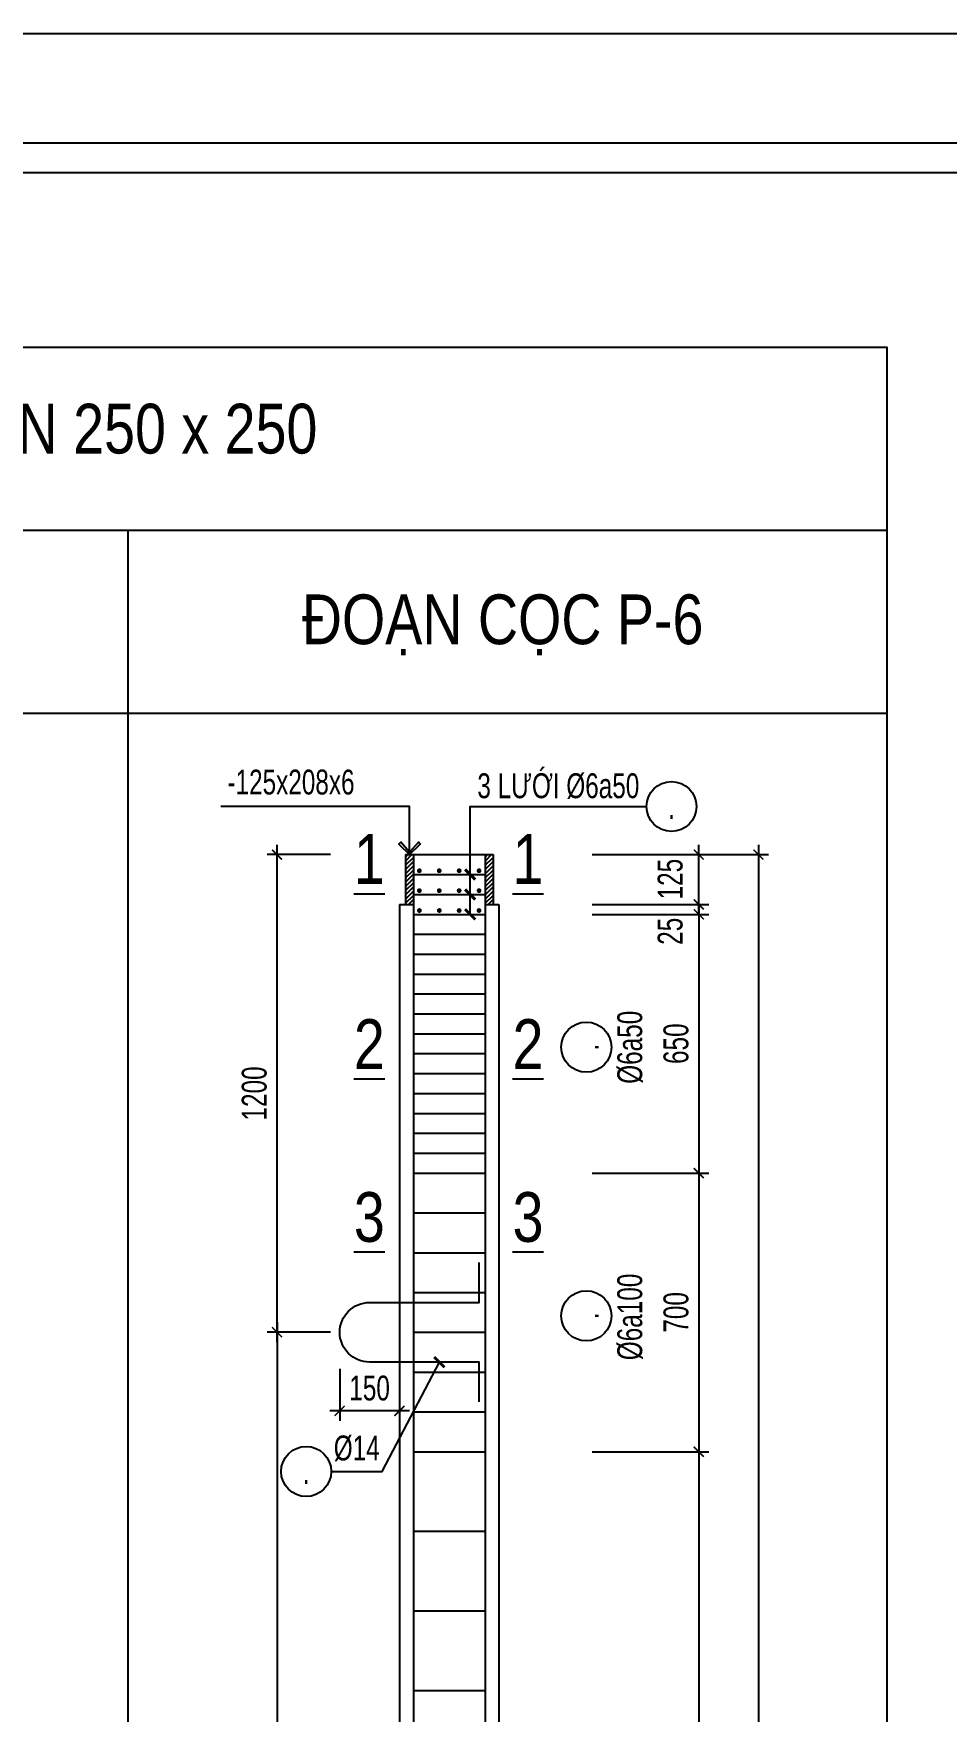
# Model space of a CAD drawing. Extents: x -24357 to 91799, y -17201 to -2351.
# Drawn here: x 12468 to 14761, y -6567 to -2351 of the extents above; entities that cross this region are included whole.
import ezdxf
from ezdxf.enums import TextEntityAlignment as Align

# ---------------------------------------------------------------- set-up
doc = ezdxf.new("R2010")
doc.units = 0
doc.header["$LTSCALE"] = 500
doc.header["$MEASUREMENT"] = 0
doc.header["$PDMODE"] = 3
doc.layers.get('0').update_dxf_attribs({"linetype": 'CONTINUOUS'})
doc.layers.get('DEFPOINTS').update_dxf_attribs({"linetype": 'CONTINUOUS'})
for name, color, linetype in [('CDC-KHUNGTEN', 7, 'CONTINUOUS'), ('CDC.02.DIM', 1, 'CONTINUOUS'), ('CDC.03.BORDER', 3, 'CONTINUOUS'), ('CDC.05.STEEL', 4, 'CONTINUOUS'), ('CDC.06.TEXT', 2, 'CONTINUOUS'), ('CDC.10.HATCH', 251, 'CONTINUOUS'), ('CDC.11.NOTE', 8, 'CONTINUOUS'), ('CDC.15.NOPLOT', 87, 'CONTINUOUS')]:
    doc.layers.add(name, color=color, linetype=linetype)
doc.styles.add('ARIAL', font='arial.ttf', dxfattribs={"width": 0.7})
doc.dimstyles.new('DIM25', dxfattribs={"dimscale": 25, "dimtxt": 2.5, "dimasz": 1, "dimexe": 1, "dimexo": 0, "dimgap": 1, "dimtad": 1, "dimdec": 0, "dimzin": 0, "dimdsep": 46, "dimtxsty": 'ARIAL', "dimblk": 'ARCHTICK', "dimcen": 0, "dimdle": 1, "dimclrd": 1, "dimclre": 1, "dimclrt": 2, "dimadec": 0, "dimazin": 0, "dimtfac": 1, "dimtdec": 0, "dimtix": 1, "dimtmove": 2, "dimatfit": 3, "dimldrblk": 'ARCHTICK', "dimfxl": 1, "dimtolj": 1, "dimtzin": 0, "dimarcsym": 0})

# ---------------------------------------------------------------- blocks, each defined once
blk = doc.blocks.new('_ArchTick')
at = {"color": 0, "linetype": 'ByBlock', "const_width": 0.15}
blk.add_lwpolyline([(-0.5, -0.5), (0.5, 0.5)], dxfattribs=at)
blk = doc.blocks.new('*D146')
at = {"layer": 'CDC.02.DIM', "color": 1, "lineweight": -2, "transparency": 16777216}
for p, q in [((14138.9, -4539.2), (14138.9, -5239.2)), ((13871.6, -4564.2), (14163.9, -4564.2)), ((13871.6, -5214.2), (14163.9, -5214.2))]:
    blk.add_line(p, q, dxfattribs=at)
at = {"layer": 'DEFPOINTS', "color": 0, "transparency": 16777216}
for p in [(13871.6, -4564.2), (13871.6, -5214.2), (14138.9, -5214.2)]:
    blk.add_point(p, dxfattribs=at)
at = {"layer": 'CDC.02.DIM', "color": 1, "lineweight": -2, "transparency": 16777216, "xscale": 25, "yscale": 25, "zscale": 25}
for p, rotation in [((14138.9, -4564.2), 90), ((14138.9, -5214.2), 270)]:
    blk.add_blockref('_ArchTick', p, dxfattribs=dict(at, rotation=rotation))
at = {"layer": 'CDC.02.DIM', "color": 2, "transparency": 16777216, "insert": (14082, -4889.2), "char_height": 62.5, "attachment_point": 5, "rotation": 90, "style": 'ARIAL'}
blk.add_mtext('\\A1;650', dxfattribs=at)
blk = doc.blocks.new('*D147')
at = {"layer": 'CDC.02.DIM', "color": 1, "lineweight": -2, "transparency": 16777216}
for p, q in [((13871.6, -5214.2), (14163.9, -5214.2)), ((14138.9, -5189.2), (14138.9, -5939.2)), ((13871.6, -5914.2), (14163.9, -5914.2))]:
    blk.add_line(p, q, dxfattribs=at)
at = {"layer": 'DEFPOINTS', "color": 0, "transparency": 16777216}
for p in [(13871.6, -5214.2), (13871.6, -5914.2), (14138.9, -5914.2)]:
    blk.add_point(p, dxfattribs=at)
at = {"layer": 'CDC.02.DIM', "color": 1, "lineweight": -2, "transparency": 16777216, "xscale": 25, "yscale": 25, "zscale": 25}
for p, rotation in [((14138.9, -5214.2), 90), ((14138.9, -5914.2), 270)]:
    blk.add_blockref('_ArchTick', p, dxfattribs=dict(at, rotation=rotation))
at = {"layer": 'CDC.02.DIM', "color": 2, "transparency": 16777216, "insert": (14082, -5564.2), "char_height": 62.5, "attachment_point": 5, "rotation": 90, "style": 'ARIAL'}
blk.add_mtext('\\A1;700', dxfattribs=at)
blk = doc.blocks.new('*D148')
at = {"layer": 'CDC.02.DIM', "color": 1, "lineweight": -2, "transparency": 16777216}
for p, q in [((13871.6, -4414.2), (14163.9, -4414.2)), ((14138.9, -4564.2), (14138.9, -4389.2)), ((13871.6, -4539.2), (14163.9, -4539.2))]:
    blk.add_line(p, q, dxfattribs=at)
at = {"layer": 'DEFPOINTS', "color": 0, "transparency": 16777216}
for p in [(13871.6, -4414.2), (14138.9, -4414.2), (13871.6, -4539.2)]:
    blk.add_point(p, dxfattribs=at)
at = {"layer": 'CDC.02.DIM', "color": 1, "lineweight": -2, "transparency": 16777216, "xscale": 25, "yscale": 25, "zscale": 25}
for p, rotation in [((14138.9, -4414.2), 90), ((14138.9, -4539.2), 270)]:
    blk.add_blockref('_ArchTick', p, dxfattribs=dict(at, rotation=rotation))
at = {"layer": 'CDC.02.DIM', "color": 2, "transparency": 16777216, "insert": (14067.4, -4475.7), "char_height": 62.5, "attachment_point": 5, "rotation": 90, "style": 'ARIAL'}
blk.add_mtext('\\A1;125', dxfattribs=at)
blk = doc.blocks.new('*D149')
at = {"layer": 'CDC.02.DIM', "color": 1, "lineweight": -2, "transparency": 16777216}
for p, q in [((14138.9, -5889.2), (14138.9, -8939.2)), ((13871.6, -5914.2), (14163.9, -5914.2)), ((13871.6, -8914.2), (14163.9, -8914.2))]:
    blk.add_line(p, q, dxfattribs=at)
at = {"layer": 'DEFPOINTS', "color": 0, "transparency": 16777216}
for p in [(13871.6, -5914.2), (13871.6, -8914.2), (14138.9, -8914.2)]:
    blk.add_point(p, dxfattribs=at)
at = {"layer": 'CDC.02.DIM', "color": 1, "lineweight": -2, "transparency": 16777216, "xscale": 25, "yscale": 25, "zscale": 25}
for p, rotation in [((14138.9, -5914.2), 90), ((14138.9, -8914.2), 270)]:
    blk.add_blockref('_ArchTick', p, dxfattribs=dict(at, rotation=rotation))
at = {"layer": 'CDC.02.DIM', "color": 2, "transparency": 16777216, "insert": (14082, -7414.2), "char_height": 62.5, "attachment_point": 5, "rotation": 90, "style": 'ARIAL'}
blk.add_mtext('\\A1;3000', dxfattribs=at)
blk = doc.blocks.new('*D150')
at = {"layer": 'CDC.02.DIM', "color": 1, "lineweight": -2, "transparency": 16777216}
for p, q in [((13871.6, -4414.2), (14313.8, -4414.2)), ((14288.8, -4389.2), (14288.8, -10439.2)), ((13871.6, -10414.2), (14313.8, -10414.2))]:
    blk.add_line(p, q, dxfattribs=at)
at = {"layer": 'DEFPOINTS', "color": 0, "transparency": 16777216}
for p in [(13871.6, -4414.2), (13871.6, -10414.2), (14288.8, -10414.2)]:
    blk.add_point(p, dxfattribs=at)
at = {"layer": 'CDC.02.DIM', "color": 1, "lineweight": -2, "transparency": 16777216, "xscale": 25, "yscale": 25, "zscale": 25}
for p, rotation in [((14288.8, -4414.2), 90), ((14288.8, -10414.2), 270)]:
    blk.add_blockref('_ArchTick', p, dxfattribs=dict(at, rotation=rotation))
at = {"layer": 'CDC.02.DIM', "color": 2, "transparency": 16777216, "insert": (14231.9, -7414.2), "char_height": 62.5, "attachment_point": 5, "rotation": 90, "style": 'ARIAL'}
blk.add_mtext('\\A1;6000', dxfattribs=at)
blk = doc.blocks.new('*D151')
at = {"layer": 'CDC.02.DIM', "color": 1, "lineweight": -2, "transparency": 16777216}
for p, q in [((13213.8, -4414.2), (13054.5, -4414.2)), ((13079.5, -5639.2), (13079.5, -4389.2)), ((13213.8, -5614.2), (13054.5, -5614.2))]:
    blk.add_line(p, q, dxfattribs=at)
at = {"layer": 'DEFPOINTS', "color": 0, "transparency": 16777216}
for p in [(13079.5, -4414.2), (13213.8, -4414.2), (13213.8, -5614.2)]:
    blk.add_point(p, dxfattribs=at)
at = {"layer": 'CDC.02.DIM', "color": 1, "lineweight": -2, "transparency": 16777216, "xscale": 25, "yscale": 25, "zscale": 25}
for p, rotation in [((13079.5, -4414.2), 90), ((13079.5, -5614.2), 270)]:
    blk.add_blockref('_ArchTick', p, dxfattribs=dict(at, rotation=rotation))
at = {"layer": 'CDC.02.DIM', "color": 2, "transparency": 16777216, "insert": (13022.6, -5014.2), "char_height": 62.5, "attachment_point": 5, "rotation": 90, "style": 'ARIAL'}
blk.add_mtext('\\A1;1200', dxfattribs=at)
blk = doc.blocks.new('*D152')
at = {"layer": 'CDC.02.DIM', "color": 1, "lineweight": -2, "transparency": 16777216}
for p, q in [((13079.5, -5589.2), (13079.5, -9239.2)), ((13213.8, -5614.2), (13054.5, -5614.2)), ((13213.8, -9214.2), (13054.5, -9214.2))]:
    blk.add_line(p, q, dxfattribs=at)
at = {"layer": 'DEFPOINTS', "color": 0, "transparency": 16777216}
for p in [(13213.8, -5614.2), (13079.5, -9214.2), (13213.8, -9214.2)]:
    blk.add_point(p, dxfattribs=at)
at = {"layer": 'CDC.02.DIM', "color": 1, "lineweight": -2, "transparency": 16777216, "xscale": 25, "yscale": 25, "zscale": 25}
for p, rotation in [((13079.5, -5614.2), 90), ((13079.5, -9214.2), 270)]:
    blk.add_blockref('_ArchTick', p, dxfattribs=dict(at, rotation=rotation))
at = {"layer": 'CDC.02.DIM', "color": 2, "transparency": 16777216, "insert": (13022.6, -7414.2), "char_height": 62.5, "attachment_point": 5, "rotation": 90, "style": 'ARIAL'}
blk.add_mtext('\\A1;3600', dxfattribs=at)
blk = doc.blocks.new('*D145')
at = {"layer": 'CDC.02.DIM', "color": 1, "lineweight": -2, "transparency": 16777216}
for p, q in [((13871.6, -4539.2), (14163.9, -4539.2)), ((14138.9, -4539.2), (14138.9, -4514.2)), ((14138.9, -4539.2), (14138.9, -4564.2)), ((13871.6, -4564.2), (14163.9, -4564.2)), ((14138.9, -4564.2), (14138.9, -4589.2))]:
    blk.add_line(p, q, dxfattribs=at)
at = {"layer": 'DEFPOINTS', "color": 0, "transparency": 16777216}
for p in [(13871.6, -4539.2), (13871.6, -4564.2), (14138.9, -4564.2)]:
    blk.add_point(p, dxfattribs=at)
at = {"layer": 'CDC.02.DIM', "color": 1, "lineweight": -2, "transparency": 16777216, "xscale": 25, "yscale": 25, "zscale": 25}
for p, rotation in [((14138.9, -4539.2), 270), ((14138.9, -4564.2), 90)]:
    blk.add_blockref('_ArchTick', p, dxfattribs=dict(at, rotation=rotation))
at = {"layer": 'CDC.02.DIM', "color": 2, "transparency": 16777216, "insert": (14067.4, -4606.8), "char_height": 62.5, "attachment_point": 5, "rotation": 90, "style": 'ARIAL'}
blk.add_mtext('\\A1;25', dxfattribs=at)
blk = doc.blocks.new('KHUNG A1')
at = {"layer": 'CDC-KHUNGTEN'}
blk.add_lwpolyline([(10366.22, 712.17), (10366.22, 1278.17), (9655.22, 1278.17), (9655.22, 712.17)], close=True, dxfattribs=at)
at = {"layer": 'CDC.10.HATCH', "color": 8}
blk.add_lwpolyline([(9652.22, 709.17), (10447.22, 709.17), (10447.22, 1281.17), (9652.22, 1281.17)], close=True, dxfattribs=at)
at = {"layer": 'DEFPOINTS', "color": 1}
blk.add_lwpolyline([(9617.22, 698.17), (9617.22, 1292.17), (10458.22, 1292.17), (10458.22, 698.17), (9617.22, 698.17)], close=True, dxfattribs=at)
blk = doc.blocks.new('*D631')
at = {"layer": 'CDC.15.NOPLOT', "color": 1, "lineweight": -2, "transparency": 16777216}
for p, q in [((13237.1, -5706.4), (13237.1, -5836.6)), ((13387.1, -5706.4), (13387.1, -5836.6)), ((13412.1, -5811.6), (13212.1, -5811.6))]:
    blk.add_line(p, q, dxfattribs=at)
at = {"layer": 'DEFPOINTS', "color": 0, "transparency": 16777216}
for p in [(13237.1, -5706.4), (13387.1, -5706.4), (13237.1, -5811.6)]:
    blk.add_point(p, dxfattribs=at)
at = {"layer": 'CDC.15.NOPLOT', "color": 1, "lineweight": -2, "transparency": 16777216, "xscale": 25, "yscale": 25, "zscale": 25, "rotation": 180}
blk.add_blockref('_ArchTick', (13237.1, -5811.6), dxfattribs=at)
at = {"layer": 'CDC.15.NOPLOT', "color": 1, "lineweight": -2, "transparency": 16777216, "xscale": 25, "yscale": 25, "zscale": 25}
blk.add_blockref('_ArchTick', (13387.1, -5811.6), dxfattribs=at)
at = {"layer": 'CDC.15.NOPLOT', "color": 2, "transparency": 16777216, "insert": (13312.1, -5754.7), "char_height": 62.5, "attachment_point": 5, "style": 'ARIAL'}
blk.add_mtext('\\A1;150', dxfattribs=at)

msp = doc.modelspace()

# ---------------------------------------------------------------- hatches: boundary and pattern name
at = {"layer": 'CDC.10.HATCH'}
h = msp.add_hatch(dxfattribs=at)
h.set_pattern_fill('ANSI31', color=256, scale=60, style=0)
h.set_pattern_definition([(45, (-103134.371, -161240.184), (-5.30330086, 5.30330086), [])])
h.paths.add_polyline_path([(13402.09, -4539.24), (13422.09, -4539.24), (13422.09, -4414.24), (13402.09, -4414.24)])
h = msp.add_hatch(dxfattribs=at)
h.set_pattern_fill('ANSI31', color=256, scale=60, style=0)
h.set_pattern_definition([(45, (-103284.371, -161240.184), (-5.30330086, 5.30330086), [])])
h.paths.add_polyline_path([(13602.09, -4539.24), (13622.09, -4539.24), (13622.09, -4414.24), (13602.09, -4414.24)])

# ---------------------------------------------------------------- linework, layer by layer
at = {"layer": 'CDC.03.BORDER'}
for p, q in [((8892.45, -3598.9), (14611.14, -3598.9)), ((12704.91, -3598.9), (12704.91, -13550.39)), ((8892.45, -4058.9), (14611.14, -4058.9)), ((13402.09, -4414.24), (13622.09, -4414.24)), ((13402.09, -4414.24), (13402.09, -4539.24)), ((13422.09, -4414.24), (13422.09, -4539.24)), ((13602.09, -4414.24), (13602.09, -4539.24)), ((13622.09, -4414.24), (13622.09, -4539.24)), ((13387.09, -4539.24), (13422.09, -4539.24)), ((13387.09, -4539.24), (13387.09, -10114.24)), ((13602.09, -4539.24), (13637.09, -4539.24)), ((13637.09, -4539.24), (13637.09, -10114.24))]:
    msp.add_line(p, q, dxfattribs=at)
msp.add_lwpolyline([(8892.45, -3138.9), (14611.14, -3138.9), (14611.14, -13550.39), (8892.45, -13550.39)], close=True, dxfattribs=at)
at = {"layer": 'CDC.05.STEEL'}
for p, q in [((13422.09, -4464.24), (13602.09, -4464.24)), ((13422.09, -4514.24), (13602.09, -4514.24)), ((13422.09, -4539.24), (13422.09, -10107.5)), ((13602.09, -4539.24), (13602.09, -10107.5)), ((13422.09, -4564.24), (13602.09, -4564.24)), ((13422.09, -4564.24), (13602.09, -4564.24)), ((13422.09, -4614.24), (13602.09, -4614.24)), ((13422.09, -4664.24), (13602.09, -4664.24)), ((13422.09, -4714.24), (13602.09, -4714.24)), ((13422.09, -4764.24), (13602.09, -4764.24)), ((13422.09, -4814.24), (13602.09, -4814.24)), ((13422.09, -4864.24), (13602.09, -4864.24)), ((13422.09, -4914.24), (13602.09, -4914.24)), ((13422.09, -4964.24), (13602.09, -4964.24)), ((13422.09, -5014.24), (13602.09, -5014.24)), ((13422.09, -5064.24), (13602.09, -5064.24)), ((13422.09, -5114.24), (13602.09, -5114.24)), ((13422.09, -5164.24), (13602.09, -5164.24)), ((13422.09, -5214.24), (13602.09, -5214.24)), ((13422.09, -5314.24), (13602.09, -5314.24)), ((13422.09, -5414.24), (13602.09, -5414.24)), ((13422.09, -5514.24), (13602.09, -5514.24)), ((13422.09, -5614.24), (13602.09, -5614.24)), ((13422.09, -5714.24), (13602.09, -5714.24)), ((13422.09, -5814.24), (13602.09, -5814.24)), ((13422.09, -5914.24), (13602.09, -5914.24)), ((13422.09, -6114.24), (13602.09, -6114.24)), ((13422.09, -6314.24), (13602.09, -6314.24)), ((13422.09, -6514.24), (13602.09, -6514.24))]:
    msp.add_line(p, q, dxfattribs=at)
at = {"layer": 'CDC.05.STEEL', "const_width": 6}
for points in [[(13437.09, -4451.64, 1), (13437.09, -4457.64, 1)], [(13487.09, -4451.64, 1), (13487.09, -4457.64, 1)], [(13537.09, -4451.64, 1), (13537.09, -4457.64, 1)], [(13587.09, -4451.64, 1), (13587.09, -4457.64, 1)], [(13437.09, -4501.64, 1), (13437.09, -4507.64, 1)], [(13487.09, -4501.64, 1), (13487.09, -4507.64, 1)], [(13537.09, -4501.64, 1), (13537.09, -4507.64, 1)], [(13587.09, -4501.64, 1), (13587.09, -4507.64, 1)], [(13437.09, -4551.64, 1), (13437.09, -4557.64, 1)], [(13487.09, -4551.64, 1), (13487.09, -4557.64, 1)], [(13537.09, -4551.64, 1), (13537.09, -4557.64, 1)], [(13587.09, -4551.64, 1), (13587.09, -4557.64, 1)]]:
    msp.add_lwpolyline(points, format="xyb", close=True, dxfattribs=at)
at = {"layer": 'CDC.05.STEEL'}
msp.add_lwpolyline([(13587.09, -5789.24), (13587.09, -5689.24), (13312.09, -5689.24, -0.4142136), (13237.09, -5614.24), (13237.09, -5614.24, -0.4142136), (13312.09, -5539.24), (13587.09, -5539.24), (13587.09, -5439.24)], format="xyb", dxfattribs=at)
at = {"layer": 'CDC.11.NOTE'}
for points in [[(13412.53, -4414.24), (13439.25, -4387.52), (13434.8, -4383.06), (13412.53, -4407.94), (13390.25, -4383.06), (13385.8, -4387.52), (13412.53, -4414.24), (13412.53, -4414.24), (13412.53, -4293.31), (12938.36, -4293.31)], [(13564.72, -4564.24), (13564.72, -4293.31), (14008.04, -4293.31)], [(13215.74, -5963.87), (13343.85, -5963.87), (13487.31, -5689.24)]]:
    msp.add_lwpolyline(points, dxfattribs=at)
at = {"layer": 'CDC.11.NOTE', "const_width": 7.5}
for points in [[(13577.59, -4477.12), (13551.85, -4451.37)], [(13577.59, -4527.12), (13551.85, -4501.37)], [(13577.59, -4577.12), (13551.85, -4551.37)], [(13500.18, -5702.12), (13474.44, -5676.37)]]:
    msp.add_lwpolyline(points, dxfattribs=at)
at = {"layer": 'CDC.11.NOTE'}
for centre, radius in [((14070.54, -4293.31), 62.5), ((13856.56, -4897.99), 63), ((13856.56, -5572.99), 63), ((13152.74, -5963.87), 63)]:
    msp.add_circle(centre, radius, dxfattribs=at)

# ---------------------------------------------------------------- block references
at = {"xscale": 25, "yscale": 25, "zscale": 25}
msp.add_blockref('KHUNG A1', (-238656.95, -34655.74), dxfattribs=at)

# ---------------------------------------------------------------- texts
at = {"layer": 'CDC.06.TEXT', "style": 'ARIAL', "width": 0.8}
for s, p in [('CHI TIẾT CÁC ĐOẠN CỌC TIẾT DIỆN 250 x 250', (11644.14, -3406.48)), ('ĐOẠN CỌC P-6', (13646.26, -3885.55)), ('%%U1', (13311.42, -4487.69)), ('%%U1', (13710.12, -4487.69)), ('%%U2', (13311.42, -4952.64)), ('%%U2', (13710.12, -4952.64)), ('%%U3', (13311.42, -5387.07)), ('%%U3', (13710.12, -5387.07))]:
    msp.add_text(s, height=125, dxfattribs=at).set_placement(p, align=Align.CENTER)
at = {"layer": 'CDC.06.TEXT', "style": 'ARIAL', "width": 0.7}
msp.add_text('-125x208x6', height=62.5, dxfattribs=at).set_placement((12954.97, -4263.13))
for s, p in [('3 LƯỚI %%C6a50', (13786.19, -4234.14)), ('%%C14', (13279.84, -5904.71))]:
    msp.add_text(s, height=62.5, dxfattribs=at).set_placement(p, align=Align.MIDDLE)
for p in [(14070.54, -4293.31), (13152.74, -5963.87)]:
    msp.add_text('.', height=62.5, dxfattribs=at).set_placement(p, align=Align.MIDDLE_CENTER)
for s, p in [('%%C6a50', (13996.83, -4989.92)), ('%%C6a100', (13996.83, -5684.41))]:
    msp.add_text(s, height=62.5, rotation=90, dxfattribs=at).set_placement(p)
for p in [(13856.56, -4897.99), (13856.56, -5572.99)]:
    msp.add_text('.', height=62.5, rotation=90, dxfattribs=at).set_placement(p, align=Align.MIDDLE_CENTER)

# ---------------------------------------------------------------- dimensions: what is measured, and where the dimension line sits
at = {"layer": 'CDC.02.DIM'}
for base, p1, p2, picture, middle in [((13079.55, -4414.24), (13213.76, -5614.24), (13213.76, -4414.24), '*D151', (13022.63, -5014.24)), ((14288.8, -10414.24), (13871.63, -4414.24), (13871.63, -10414.24), '*D150', (14231.89, -7414.24)), ((14138.88, -5214.24), (13871.63, -4564.24), (13871.63, -5214.24), '*D146', (14081.97, -4889.24)), ((14138.88, -5914.24), (13871.63, -5214.24), (13871.63, -5914.24), '*D147', (14081.97, -5564.24)), ((13079.55, -9214.24), (13213.76, -5614.24), (13213.76, -9214.24), '*D152', (13022.61, -7414.24)), ((14138.88, -8914.24), (13871.63, -5914.24), (13871.63, -8914.24), '*D149', (14081.95, -7414.24))]:
    dim = msp.add_linear_dim(base=base, p1=p1, p2=p2, angle=90, dimstyle='DIM25', dxfattribs=at)
    dim.commit()
    dim.dimension.update_dxf_attribs({"geometry": picture, "text_midpoint": middle})
for base, p2, picture, middle in [((14138.88, -4414.24), (13871.63, -4414.24), '*D148', (14067.38, -4475.69)), ((14138.88, -4564.24), (13871.63, -4564.24), '*D145', (14067.38, -4606.83))]:
    dim = msp.add_linear_dim(base=base, p1=(13871.63, -4539.24), p2=p2, angle=90, dimstyle='DIM25', dxfattribs=at)
    dim.commit()
    dim.dimension.update_dxf_attribs({"geometry": picture, "text_midpoint": middle, "dimtype": 160})
at = {"layer": 'CDC.15.NOPLOT'}
dim = msp.add_linear_dim(base=(13237.09, -5811.63), p1=(13387.09, -5706.39), p2=(13237.09, -5706.39), dimstyle='DIM25', dxfattribs=at)
dim.commit()
dim.dimension.update_dxf_attribs({"geometry": '*D631', "text_midpoint": (13312.09, -5754.72)})

doc.saveas('drawing.dxf')
